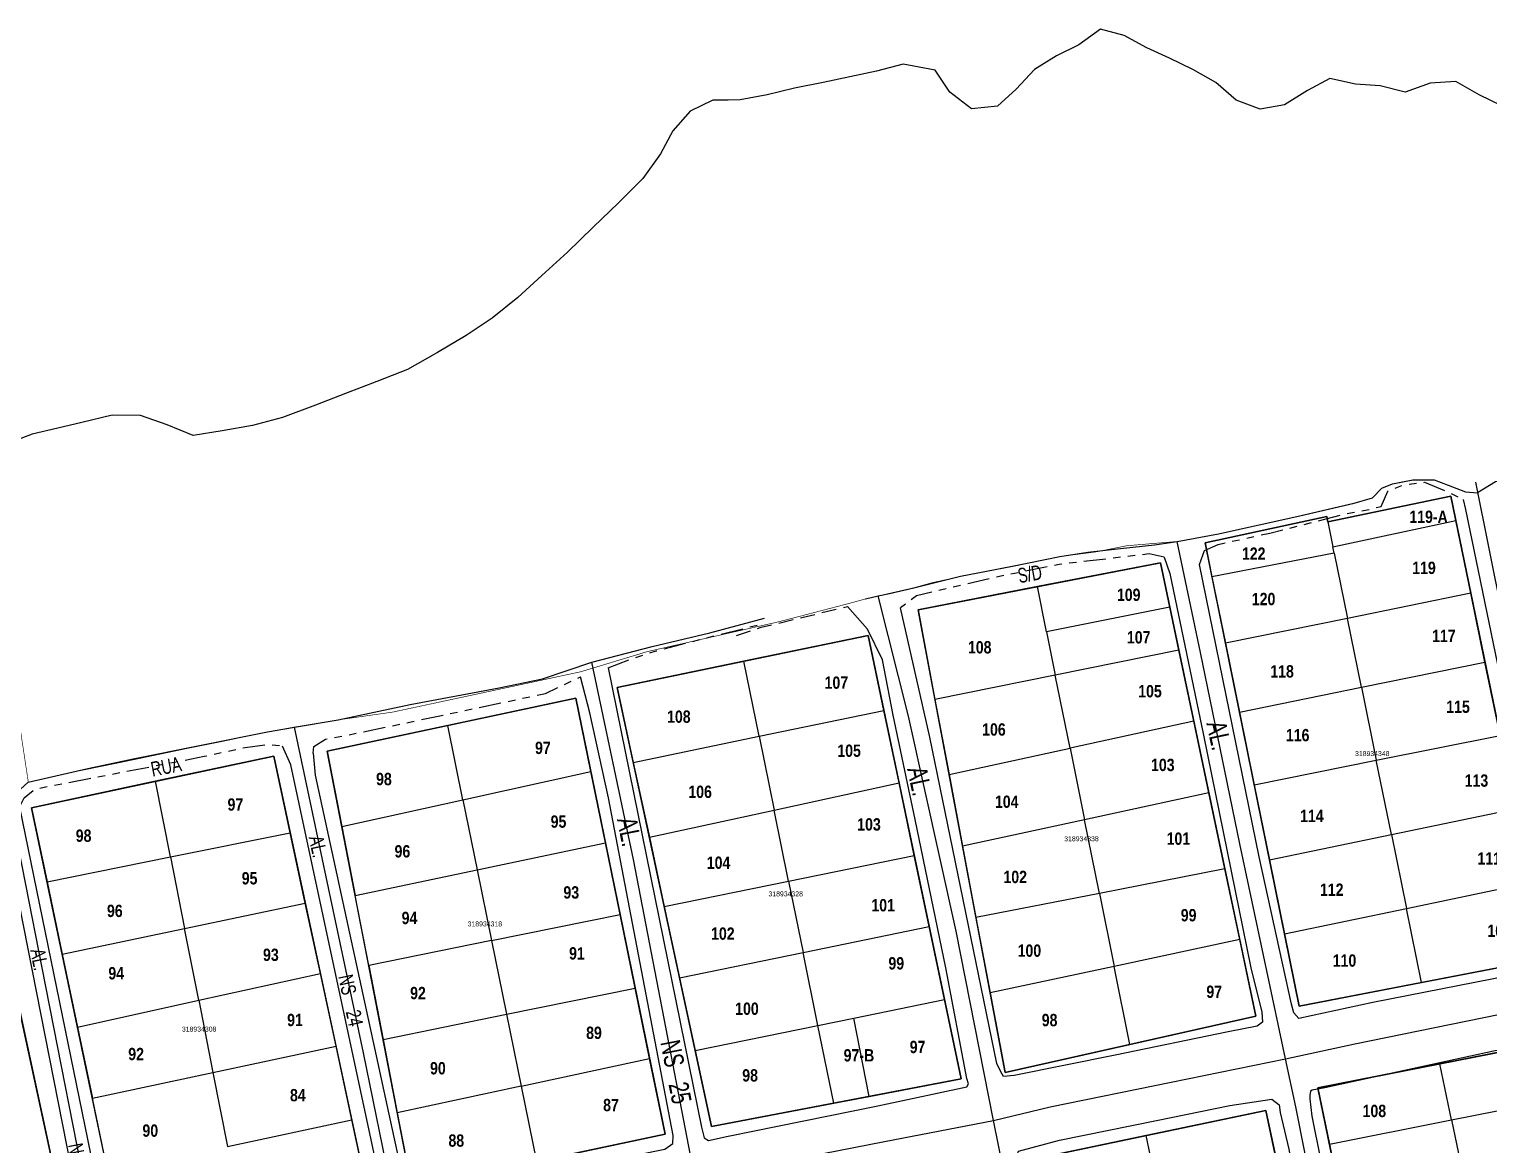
# Model space of a CAD drawing. Extents: x 205316 to 208372, y 4848714 to 4853250.
# Drawn here: x 207009.2 to 207305.5, y 4852967.4 to 4853193.9 of the extents above; entities that cross this region are included whole.
import ezdxf
from ezdxf.enums import TextEntityAlignment as Align

# ---------------------------------------------------------------- set-up
doc = ezdxf.new("R2010")
doc.units = 0
doc.header["$LTSCALE"] = 1.5
doc.header["$MEASUREMENT"] = 0
doc.linetypes.add('TRACO_15', pattern=[3, 2, -1])
doc.linetypes.add('TRACO_25', pattern=[8, 3, -1, 1, -1, 1, -1])
for name, color, linetype in [('CD-MALHA-LOTES', 40, 'CONTINUOUS'), ('CD_TXT_QUADRA', 7, 'CONTINUOUS'), ('HD-CURSO-PERENE', 170, 'CONTINUOUS'), ('LM-LIM-SETOR-FISCAL', 7, 'CONTINUOUS'), ('RU-QUADRAS', 6, 'CONTINUOUS'), ('SV-CAMINHO-TRILHA', 20, 'CONTINUOUS'), ('SV-EIXO-RUA-N-PAV', 6, 'CONTINUOUS'), ('SV-EIXO-RUA-PAV', 20, 'CONTINUOUS'), ('SV-RUA-NAO-PAV-S-GUIA-C-GUIA', 7, 'CONTINUOUS'), ('SV-RUA-PAVIM-S-GUIA-C-GUIA', 7, 'CONTINUOUS'), ('SV-TXT-RUA-N-PAV-S-GUIA-C-GUIA', 7, 'CONTINUOUS'), ('SV-TXT-RUA-PAV-S-GUIA-C-GUIA', 7, 'CONTINUOUS'), ('Th_NmrPort', 7, 'CONTINUOUS')]:
    doc.layers.add(name, color=color, linetype=linetype)
doc.styles.add('ARIAL', font='arial.ttf')
doc.styles.add('ROMANS', font='arial.ttf', dxfattribs={"height": 0.2})
doc.styles.get("Standard").update_dxf_attribs({"font": 'swisscbo.ttf'})
doc.linetypes.add('Limite', pattern='A,20,-3,[130,ltypeshp.shx,S=6.35,R=0,X=0,Y=0],-3,20', length=46)

msp = doc.modelspace()

# ---------------------------------------------------------------- linework, layer by layer
at = {"layer": 'CD-MALHA-LOTES', "linetype": 'Continuous'}
for p, q in [((207272.79, 4853093.86), (207273.83, 4853088.79)), ((207273.83, 4853088.79), (207298.78, 4853094.11)), ((207301.81, 4853079.37), (207298.78, 4853094.11)), ((207274.09, 4853087.51), (207249.29, 4853082.7)), ((207213.86, 4853080.7), (207189.65, 4853076.01)), ((207249.29, 4853082.7), (207252.03, 4853069.22)), ((207301.81, 4853079.37), (207276.78, 4853074.27)), ((207304.69, 4853065.4), (207301.81, 4853079.37)), ((207189.65, 4853076.01), (207193.07, 4853057.78)), ((207240.74, 4853076.51), (207215.71, 4853071.51)), ((207242.56, 4853067.83), (207240.74, 4853076.51)), ((207276.78, 4853074.27), (207252.03, 4853069.22)), ((207279.62, 4853060.29), (207276.78, 4853074.27)), ((207215.71, 4853071.51), (207217.48, 4853062.74)), ((207252.03, 4853069.22), (207254.86, 4853055.25)), ((207242.56, 4853067.83), (207217.48, 4853062.74)), ((207245.6, 4853053.37), (207242.56, 4853067.83)), ((207154.26, 4853065.55), (207128.57, 4853060.23)), ((207157.36, 4853050.33), (207154.26, 4853065.55)), ((207217.48, 4853062.74), (207193.07, 4853057.78)), ((207220.48, 4853047.9), (207217.48, 4853062.74)), ((207279.62, 4853060.29), (207304.69, 4853065.4)), ((207307.76, 4853050.51), (207304.69, 4853065.4)), ((207128.57, 4853060.23), (207131.84, 4853045.03)), ((207254.86, 4853055.25), (207279.62, 4853060.29)), ((207279.62, 4853060.29), (207282.64, 4853045.47)), ((207193.07, 4853057.78), (207195.93, 4853042.56)), ((207157.36, 4853050.33), (207182.7, 4853055.58)), ((207185.77, 4853040.89), (207182.7, 4853055.58)), ((207254.86, 4853055.25), (207257.86, 4853040.49)), ((207094.19, 4853052.51), (207069.73, 4853047.31)), ((207097.26, 4853037.46), (207094.19, 4853052.51)), ((207245.6, 4853053.37), (207220.48, 4853047.9)), ((207248.66, 4853038.83), (207245.6, 4853053.37)), ((207131.84, 4853045.03), (207157.36, 4853050.33)), ((207157.36, 4853050.33), (207160.41, 4853035.36)), ((207195.93, 4853042.56), (207220.48, 4853047.9)), ((207220.48, 4853047.9), (207223.41, 4853033.36)), ((207282.64, 4853045.47), (207307.76, 4853050.51)), ((207069.73, 4853047.31), (207072.68, 4853032.04)), ((207131.84, 4853045.03), (207135.1, 4853029.83)), ((207257.86, 4853040.49), (207282.64, 4853045.47)), ((207285.71, 4853030.39), (207282.64, 4853045.47)), ((207097.26, 4853037.46), (207123.23, 4853043.18)), ((207126.19, 4853028.73), (207123.23, 4853043.18)), ((207195.93, 4853042.56), (207198.66, 4853028)), ((207034.89, 4853041.19), (207009.72, 4853035.8)), ((207037.91, 4853025.84), (207034.89, 4853041.19)), ((207160.41, 4853035.36), (207185.77, 4853040.89)), ((207188.86, 4853026.11), (207185.77, 4853040.89)), ((207257.86, 4853040.49), (207260.95, 4853025.25)), ((207072.68, 4853032.04), (207097.26, 4853037.46)), ((207097.26, 4853037.46), (207100.15, 4853023.24)), ((207248.66, 4853038.83), (207223.41, 4853033.36)), ((207251.89, 4853023.42), (207248.66, 4853038.83)), ((207009.72, 4853035.8), (207012.86, 4853020.8)), ((207135.1, 4853029.83), (207160.41, 4853035.36)), ((207163.35, 4853020.91), (207160.41, 4853035.36)), ((207223.41, 4853033.36), (207198.66, 4853028)), ((207226.43, 4853018.44), (207223.41, 4853033.36)), ((207285.71, 4853030.39), (207310.83, 4853035.61)), ((207037.91, 4853025.84), (207062.2, 4853030.72)), ((207065.26, 4853016.47), (207062.2, 4853030.72)), ((207072.68, 4853032.04), (207075.39, 4853018.02)), ((207260.95, 4853025.25), (207285.71, 4853030.39)), ((207285.71, 4853030.39), (207288.76, 4853015.39)), ((207100.15, 4853023.24), (207126.19, 4853028.73)), ((207129.16, 4853014.18), (207126.19, 4853028.73)), ((207135.1, 4853029.83), (207138.12, 4853015.78)), ((207198.66, 4853028), (207201.38, 4853013.53)), ((207012.86, 4853020.8), (207037.91, 4853025.84)), ((207037.91, 4853025.84), (207040.77, 4853011.31)), ((207163.35, 4853020.91), (207188.86, 4853026.11)), ((207191.88, 4853011.72), (207188.86, 4853026.11)), ((207260.95, 4853025.25), (207263.99, 4853010.25)), ((207075.39, 4853018.02), (207100.15, 4853023.24)), ((207100.15, 4853023.24), (207103.08, 4853008.86)), ((207251.89, 4853023.42), (207226.43, 4853018.44)), ((207254.91, 4853009.06), (207251.89, 4853023.42)), ((207012.86, 4853020.8), (207015.94, 4853006.08)), ((207138.12, 4853015.78), (207163.35, 4853020.91)), ((207163.35, 4853020.91), (207166.29, 4853006.45)), ((207226.43, 4853018.44), (207201.38, 4853013.53)), ((207226.43, 4853018.44), (207229.42, 4853003.62)), ((207288.76, 4853015.39), (207313.92, 4853020.62)), ((207040.77, 4853011.31), (207065.26, 4853016.47)), ((207068.33, 4853002.19), (207065.26, 4853016.47)), ((207078.14, 4853003.78), (207075.39, 4853018.02)), ((207138.12, 4853015.78), (207141.23, 4853001.3)), ((207263.99, 4853010.25), (207288.76, 4853015.39)), ((207291.81, 4853000.36), (207288.76, 4853015.39)), ((207103.08, 4853008.86), (207129.16, 4853014.18)), ((207132.21, 4852999.23), (207129.16, 4853014.18)), ((207201.38, 4853013.53), (207204.25, 4852998.25)), ((207015.94, 4853006.08), (207040.77, 4853011.31)), ((207043.64, 4852996.73), (207040.77, 4853011.31)), ((207166.29, 4853006.45), (207191.88, 4853011.72)), ((207194.98, 4852996.88), (207191.88, 4853011.72)), ((207103.08, 4853008.86), (207078.14, 4853003.78)), ((207103.08, 4853008.86), (207106.12, 4852993.91)), ((207141.23, 4853001.3), (207166.29, 4853006.45)), ((207169.3, 4852991.65), (207166.29, 4853006.45)), ((207254.91, 4853009.06), (207229.42, 4853003.62)), ((207258.18, 4852993.51), (207254.91, 4853009.06)), ((207015.94, 4853006.08), (207019.03, 4852991.29)), ((207078.14, 4853003.78), (207081.04, 4852988.8)), ((207229.42, 4853003.62), (207204.25, 4852998.25)), ((207232.62, 4852987.76), (207229.42, 4853003.62)), ((207043.64, 4852996.73), (207068.33, 4853002.19)), ((207071.5, 4852987.41), (207068.33, 4853002.19)), ((207141.23, 4853001.3), (207144.4, 4852986.58)), ((207106.12, 4852993.91), (207132.21, 4852999.23)), ((207135.14, 4852984.9), (207132.21, 4852999.23)), ((207018.24, 4852943.86), (207007.24, 4852994.71)), ((207019.03, 4852991.29), (207043.64, 4852996.73)), ((207043.64, 4852996.73), (207046.52, 4852982.07)), ((207198.35, 4852980.78), (207194.98, 4852996.88)), ((207081.04, 4852988.8), (207106.12, 4852993.91)), ((207106.12, 4852993.91), (207109.1, 4852979.3)), ((207144.4, 4852986.58), (207169.3, 4852991.65)), ((207172.52, 4852975.85), (207169.3, 4852991.65)), ((207179.72, 4852977.22), (207176.58, 4852993.13)), ((207232.62, 4852987.76), (207258.18, 4852993.51)), ((207019.03, 4852991.29), (207022.05, 4852976.84)), ((207081.04, 4852988.8), (207083.92, 4852973.88)), ((207320.11, 4852988.67), (207295.52, 4852983.85)), ((207046.52, 4852982.07), (207071.5, 4852987.41)), ((207074.72, 4852972.45), (207071.5, 4852987.41)), ((207109.1, 4852979.3), (207135.14, 4852984.9)), ((207138.27, 4852969.57), (207135.14, 4852984.9)), ((207295.52, 4852983.85), (207270.78, 4852978.99)), ((207297.89, 4852972.47), (207295.52, 4852983.85)), ((207022.05, 4852976.84), (207046.52, 4852982.07)), ((207046.52, 4852982.07), (207049.48, 4852967.05)), ((207179.72, 4852977.22), (207198.35, 4852980.78)), ((207025.18, 4852961.86), (207022.05, 4852976.84)), ((207109.1, 4852979.3), (207083.92, 4852973.88)), ((207109.1, 4852979.3), (207112.21, 4852964.03)), ((207172.52, 4852975.85), (207179.72, 4852977.22)), ((207270.78, 4852978.99), (207273.13, 4852967.55)), ((207297.89, 4852972.47), (207322.44, 4852977.33)), ((207260.19, 4852974.37), (207235.96, 4852969.29)), ((207263.29, 4852959.9), (207260.19, 4852974.37)), ((207049.48, 4852967.05), (207074.72, 4852972.45)), ((207076.8, 4852962.75), (207074.72, 4852972.45)), ((207273.13, 4852967.55), (207297.89, 4852972.47)), ((207297.89, 4852972.47), (207300, 4852962.4)), ((207112.21, 4852964.03), (207138.27, 4852969.57)), ((207235.96, 4852969.29), (207210.83, 4852964.01)), ((207238.92, 4852954.97), (207235.96, 4852969.29)), ((207273.13, 4852967.55), (207275.18, 4852957.58))]:
    msp.add_line(p, q, dxfattribs=at)
at = {"layer": 'CD-MALHA-LOTES', "linetype": 'Continuous', "flags": 128}
for points in [[(207298.78, 4853094.11), (207297.76, 4853099.05), (207272.79, 4853093.86)], [(207272.79, 4853093.86), (207272.57, 4853094.96), (207247.89, 4853089.62), (207249.29, 4853082.7)], [(207274.09, 4853087.51), (207273.83, 4853088.79)], [(207274.09, 4853087.51), (207276.78, 4853074.27)], [(207240.74, 4853076.51), (207238.84, 4853085.54), (207213.86, 4853080.7)], [(207215.71, 4853071.51), (207213.86, 4853080.7)], [(207182.7, 4853055.58), (207179.52, 4853070.77), (207154.26, 4853065.55)], [(207123.23, 4853043.18), (207120.2, 4853058.04), (207094.19, 4853052.51)], [(207062.2, 4853030.72), (207058.85, 4853046.32), (207034.89, 4853041.19)], [(207291.81, 4853000.36), (207317.09, 4853005.23), (207313.92, 4853020.62)], [(207263.99, 4853010.25), (207266.97, 4852995.57), (207291.81, 4853000.36)], [(207204.25, 4852998.25), (207207.29, 4852982.07), (207232.62, 4852987.76)], [(207176.58, 4852993.13), (207194.98, 4852996.88)], [(207169.3, 4852991.65), (207176.58, 4852993.13)], [(207144.4, 4852986.58), (207147.72, 4852971.12), (207172.52, 4852975.85)], [(207083.92, 4852973.88), (207086.87, 4852958.64), (207112.21, 4852964.03)]]:
    msp.add_lwpolyline(points, dxfattribs=at)
at = {"layer": 'HD-CURSO-PERENE', "flags": 128}
msp.add_lwpolyline([(207308.15, 4853178.32), (207303.5, 4853180.52), (207298.8, 4853183.22), (207293.54, 4853182.93), (207288.49, 4853181.08), (207283.44, 4853182.33), (207278.44, 4853182.73), (207273.19, 4853183.83), (207268.69, 4853181.43), (207263.99, 4853178.53), (207259.04, 4853177.64), (207254.19, 4853179.44), (207250.04, 4853183.04), (207245.39, 4853185.7), (207240.64, 4853188), (207236.04, 4853190.1), (207231.49, 4853192.56), (207226.64, 4853193.86), (207222.29, 4853190.66), (207217.74, 4853188.46), (207213.24, 4853185.71), (207209.53, 4853181.71), (207205.73, 4853178.26), (207200.48, 4853177.71), (207196.08, 4853181.06), (207193.13, 4853185.52), (207186.58, 4853186.78), (207181.18, 4853185.37), (207175.77, 4853184.21), (207170.35, 4853183.07), (207164.52, 4853181.89), (207159.01, 4853180.55), (207153.51, 4853179.51), (207151.12, 4853179.48), (207148, 4853179.43), (207143.36, 4853177.23), (207139.89, 4853173.25), (207137.38, 4853168.58), (207133.75, 4853163.53), (207128.86, 4853158.63), (207123.72, 4853153.65), (207118.51, 4853148.61), (207113.27, 4853143.88), (207108.42, 4853139.4), (207103.19, 4853135.23), (207097.92, 4853131.71), (207092.08, 4853128.2), (207085.99, 4853124.8), (207079.79, 4853122.37), (207073.42, 4853119.89), (207067.3, 4853117.56), (207060.62, 4853115.07), (207054.53, 4853113.44), (207048.41, 4853112.36), (207042.48, 4853111.38), (207037.23, 4853113.52), (207031.8, 4853115.42), (207026.04, 4853115.49), (207019.93, 4853114.01), (207015.03, 4853112.86), (207009.85, 4853111.64), (207004.69, 4853109.67)], dxfattribs=at)
at = {"layer": 'LM-LIM-SETOR-FISCAL', "linetype": 'Limite', "ltscale": 0.1, "const_width": 0.13, "flags": 128}
msp.add_lwpolyline([(207021.68, 4851415.47), (207043.45, 4851405.34), (207056.69, 4851396.79), (207066.97, 4851389.51), (207076.85, 4851382.57), (207094.19, 4851367.16), (207111.92, 4851349.04), (207137.62, 4851319.1), (207143.1, 4851313.28), (207157.25, 4851297.67), (207179.66, 4851272.35), (207212.37, 4851234.89), (207238.06, 4851206.02), (207253.49, 4851187.92), (207273.43, 4851163.63), (207284.94, 4851148.07), (207293.96, 4851135.89), (207311.93, 4851112.49), (207337.06, 4851072.12), (207347.32, 4851056.34), (207360.35, 4851036.08), (207365.19, 4851028.69), (207385.18, 4850998.1), (207399.65, 4850974.87), (207412.28, 4850954.54), (207439.21, 4850911.8), (207446.99, 4850899.53), (207455.59, 4850885.98), (207473.05, 4850858.84), (207486.05, 4850838.58), (207490.56, 4850831.8), (207526.44, 4850773.29), (207555.31, 4850724.8), (207578.38, 4850685.38), (207592.12, 4850660.09), (207604.67, 4850635.92), (207614.1, 4850617.58), (207622.25, 4850602.5), (207642.83, 4850564.46), (207666.03, 4850518.62), (207673.67, 4850503.6), (207676.98, 4850495.57), (207692.21, 4850467.22), (207727.63, 4850397.08), (207738.85, 4850376.31), (207759.68, 4850337.26), (207765.54, 4850326.04), (207775.63, 4850306.02), (207786.18, 4850286.35), (207792.55, 4850273.61), (207797.89, 4850263.92), (207815.04, 4850231.27), (207833.05, 4850197.75), (207837.49, 4850189.49), (207843.1, 4850178.25), (207852.67, 4850160.66), (207865.65, 4850136.92), (207895.56, 4850081.74), (207913.06, 4850049.55), (207920.81, 4850036.7), (207924.96, 4850029.49), (207928.67, 4850023.04), (207944.68, 4849997.28), (207949.38, 4849989.27), (207955.86, 4849978.89), (207989.63, 4849922.09), (208021.59, 4849858.31), (208039.3, 4849825.19), (208050.27, 4849806.04), (208063.43, 4849780.62), (208069.87, 4849768.66), (208079.08, 4849754.42), (208084.65, 4849743.63), (208092.91, 4849727.46), (208100.67, 4849714.29), (208107.46, 4849701.58), (208114.74, 4849688.43), (208114.78, 4849688.35), (208114.86, 4849688.17), (208150.73, 4849616.06), (208187.92, 4849541.22), (208249.9, 4849424.19), (208300.63, 4849327.9), (208301.3, 4849326.63), (208330.19, 4849271.2), (208367.01, 4849211.9), (208349.86, 4849193.3), (208335.74, 4849174.95), (208327.89, 4849167.36), (208314.36, 4849149.75), (208299.16, 4849131.8), (208291.24, 4849122.44), (208282.06, 4849112.13), (208264.95, 4849090.56), (208250.83, 4849074.09), (208221.58, 4849039.46), (208207.85, 4849021.47), (208194.01, 4849003.09), (208183.89, 4848990.29), (208163.14, 4848966.59), (208139.11, 4848938.69), (208114.75, 4848908.34), (208092.97, 4848883.15), (208089.08, 4848877.86), (208082.48, 4848868.63), (208062.6, 4848842.56), (208055.4, 4848834.16), (208029.39, 4848802.29), (208002.88, 4848772.47), (207987.06, 4848754.07), (207971.45, 4848736.35), (207951.29, 4848714.3), (207938.98, 4848722.35), (207935.19, 4848724.84), (207927.76, 4848740.69), (207925.43, 4848746.58), (207910.93, 4848782.03), (207901.5, 4848803.37), (207897.96, 4848811.56), (207889.76, 4848830.42), (207882.92, 4848845.94), (207879.69, 4848853.91), (207871.77, 4848863.82), (207869.94, 4848867.11), (207866.81, 4848872.74), (207858.75, 4848886.94), (207856.41, 4848891.07), (207842.53, 4848910.15), (207825.03, 4848930.31), (207802.2, 4848960.18), (207795.96, 4848968.62), (207792.78, 4848975.77), (207791.99, 4848977.54), (207775.14, 4849006.28), (207757.22, 4849040.43), (207747.93, 4849059.71), (207739.33, 4849078.11), (207736.66, 4849084.67), (207725.65, 4849112.01), (207712.86, 4849133.84), (207705.61, 4849141.39), (207693.22, 4849158.83), (207658.02, 4849201.49), (207643.22, 4849219.05), (207628.15, 4849239.89), (207583.74, 4849297.42), (207577.23, 4849307.07), (207560.95, 4849335.89), (207540.69, 4849361.49), (207529.48, 4849377.88), (207524.83, 4849382.69), (207520.93, 4849386.71), (207512.94, 4849401.39), (207489.49, 4849426.56), (207461.51, 4849464.09), (207445.75, 4849483.09), (207417.58, 4849518.68), (207409.91, 4849527.9), (207402.02, 4849538.56), (207394.56, 4849549.23), (207375.36, 4849576.96), (207365.17, 4849591.27), (207339.6, 4849627.48), (207325.58, 4849647.34), (207307.69, 4849672.68), (207298.76, 4849680.12), (207277.63, 4849691.43), (207257.69, 4849697.98), (207238.05, 4849700.95), (207217.82, 4849703), (207206.03, 4849702.71), (207187.69, 4849706.67), (207136.42, 4849713.49), (207093.76, 4849719.89), (207070.29, 4849722.03), (207038.29, 4849725.23), (206981.38, 4849733.58), (206955.52, 4849737.17), (206761.86, 4849758.64), (206867.89, 4849970.66), (206819.81, 4849985.62), (206492.19, 4850011.1), (206474.48, 4850006.62), (206422.43, 4850015.06), (206416.16, 4850016.08), (206438.69, 4850087.64), (206465.45, 4850155.1), (206402.35, 4850183.32), (206381.84, 4850187.26), (206296.36, 4850246.47), (206256.21, 4850261.19), (205958.1, 4850305), (205458.47, 4851060.64), (205381.54, 4850978.24), (205358.28, 4850945.44), (205339.74, 4850916.46), (205327.72, 4850908.15), (205431.06, 4851590.05), (205574.72, 4852567.53), (205641.8, 4853028.16), (205641.8, 4853028.16), (205641.8, 4853028.16), (205641.8, 4853028.16), (205641.93, 4853028.94), (205641.93, 4853028.94), (205648.48, 4853073.83), (205694.02, 4853072.84), (205697.96, 4853072.98), (205708.12, 4853073.2), (205760.46, 4853075.4), (205791.35, 4853076.88), (205796.33, 4853076.78), (205864.61, 4853080.53), (205875.14, 4853081.42), (205954.27, 4853084.91), (205973.22, 4853086.23), (205987.11, 4853086.63), (206047.56, 4853092.24), (206088.22, 4853093.5), (206097.24, 4853093.29), (206115.25, 4853096.39), (206174.74, 4853099.25), (206241.73, 4853106.06), (206249.32, 4853067.81), (206250.76, 4853068.13), (206281.43, 4853073.09), (206306.59, 4853077.18), (206378.69, 4853082.54), (206403.59, 4853083.9), (206436.89, 4853085.62), (206526.63, 4853090.28), (206527.07, 4853088.1), (206560.2, 4853092.06), (206614.27, 4853094.76), (206665.78, 4853098.35), (206668.43, 4853097.71), (206672.42, 4853095.9), (206676.44, 4853090.31), (206713.2, 4853068.45), (206726.11, 4853063.48), (206768.83, 4853039.64), (206779.35, 4853035.22), (206783.97, 4853039.27), (206803.01, 4853045.24), (206811.52, 4853047.66), (206822.53, 4853050.63), (206828.46, 4853052.32), (206840.17, 4853055.43), (206847.8, 4853057.54), (206858.24, 4853060.22), (206872.64, 4853064.04), (206880.4, 4853065.73), (206891.38, 4853067.85), (206902.95, 4853070.8), (206915.12, 4853068.72), (206920.58, 4853068.19), (206924.61, 4853067.87), (206929.01, 4853068.36), (206932.61, 4853069.6), (206936.66, 4853071.45), (206943.28, 4853074.5), (206950.01, 4853078.17), (206955.6, 4853082.5), (206958.92, 4853089.46), (206962.59, 4853093.58), (206967.6, 4853097.61), (206977.81, 4853100.47), (206987.39, 4853105.57), (206993.74, 4853107.81), (206995.98, 4853101.99), (206998.25, 4853095.75), (207000.15, 4853089.03), (207001.71, 4853082.51), (207003.06, 4853076.97), (207004.98, 4853065.92), (207006.42, 4853057.28), (207007.25, 4853052.87), (207009.04, 4853041.02), (207018.95, 4853043.22), (207028.02, 4853045.07), (207041.5, 4853047.9), (207048.59, 4853049.32), (207057.57, 4853051.22), (207063.04, 4853052.2), (207071.92, 4853053.66), (207083.02, 4853055.24), (207109.77, 4853060.98), (207121.18, 4853063.43), (207134.62, 4853067.5), (207161.51, 4853073.61), (207175.42, 4853077.24), (207178.97, 4853078.21), (207181.54, 4853078.81), (207183.81, 4853079.34), (207188.75, 4853080.47), (207192.55, 4853081.52), (207201.06, 4853083.36), (207208.78, 4853084.88), (207218.42, 4853086.81), (207225.74, 4853087.76), (207232.02, 4853089.01), (207242.24, 4853089.87), (207250.59, 4853091.4), (207267.11, 4853095.09), (207278.14, 4853097.67), (207281.89, 4853098.7), (207283.75, 4853100.66), (207285.91, 4853101.58), (207290.13, 4853102.41), (207294.36, 4853102.41), (207297.24, 4853101.27), (207300.74, 4853099.94), (207303.18, 4853099.75), (207306.84, 4853102), (207313.42, 4853103), (207317.92, 4853104.36), (207319.42, 4853105.86), (207320.7, 4853109.57), (207328.77, 4853111.37), (207333.42, 4853111.36), (207344.5, 4853111.15), (207357.97, 4853112.75), (207369.1, 4853115.23), (207376.56, 4853116.38), (207381.3, 4853117.24), (207387.47, 4853118.39), (207392.49, 4853119.11), (207396.77, 4853120.95), (207415.73, 4853122.98), (207426.82, 4853124.81), (207434.67, 4853127.72), (207433.38, 4853135.75), (207483.24, 4853145.3), (207485.09, 4853140.95), (207489.44, 4853138.19), (207496.16, 4853134.1), (207501.03, 4853132.12), (207509.86, 4853132.26), (207517.37, 4853134.63), (207526.34, 4853135.42), (207534.9, 4853135.16), (207540.31, 4853134.1), (207549.66, 4853131.07), (207559.41, 4853125.53), (207563.63, 4853123.29), (207567.98, 4853122.5), (207579.64, 4853122.9), (207589.26, 4853124.48), (207599.15, 4853123.03), (207607.72, 4853121.45), (207616.55, 4853118.55), (207625.51, 4853116.05), (207633.48, 4853114.13), (207638.75, 4853112.42), (207645.47, 4853108.07), (207650.35, 4853101.35), (207651.8, 4853094.76), (207653.12, 4853086.99), (207656.54, 4853081.71), (207660.23, 4853076.31), (207663.92, 4853071.17), (207668.54, 4853066.43), (207679.08, 4853063.26), (207691.07, 4853063.26), (207695.82, 4853066.3), (207699.7, 4853071.57), (207703.66, 4853075.26), (207708.27, 4853076.71), (207713.41, 4853075.39), (207716.7, 4853070.78), (207718.02, 4853064.06), (207718.15, 4853057.73), (207718.29, 4853046.46), (207719.34, 4853036.97), (207724.88, 4853033.81), (207736.87, 4853033.41), (207747.15, 4853035.92), (207754.13, 4853041.45), (207762.04, 4853043.3), (207773.44, 4853045.67), (207778.71, 4853047.25), (207782.8, 4853050.28), (207788.33, 4853057.66), (207790.84, 4853064.52), (207790.97, 4853071.24), (207790.57, 4853079.61), (207788.2, 4853087.12), (207786.62, 4853093.31), (207787.01, 4853100.03), (207790.7, 4853104.38), (207799.14, 4853104.38), (207805.07, 4853103.59), (207811.26, 4853102.27), (207817.85, 4853098.72), (207820.49, 4853094.5), (207822.46, 4853090.02), (207826.81, 4853088.04), (207832.35, 4853091.47), (207843.48, 4853094.63), (207849.81, 4853098.58), (207854.29, 4853104.12), (207855.74, 4853109.65), (207857.06, 4853117.3), (207866.22, 4853130.48), (207885.99, 4853134.43), (207901.27, 4853129.42), (207912.87, 4853122.04), (207925.79, 4853113.08), (207936.07, 4853099.64), (207945.82, 4853090.68), (207956.1, 4853085.93), (207977.18, 4853074.27), (207954.95, 4853033.22), (207930.02, 4853010.37), (207899.9, 4852995.83), (207867.7, 4852983.36), (207865.96, 4852982.16), (207835.44, 4852961.18), (207834.46, 4852960.51), (207832.32, 4852957.94), (207814.69, 4852936.79), (207813.69, 4852935.58), (207810.57, 4852900.27), (207812.65, 4852867.03), (207826.15, 4852834.83), (207834.46, 4852804.71), (207830.31, 4852764.2), (207817.84, 4852715.38), (207811.61, 4852680.07), (207809.54, 4852652.02), (207803.3, 4852629.17), (207788.76, 4852604.24), (207780.78, 4852586.78), (207772.76, 4852568.75), (207772.2, 4852567.48), (207764.15, 4852556.53), (207749.3, 4852542.98), (207732.53, 4852532.01), (207710.59, 4852535.24), (207705.42, 4852552.01), (207700.26, 4852561.69), (207695.76, 4852567.49), (207695.75, 4852567.5), (207689.62, 4852575.24), (207683.06, 4852582.65), (207683.06, 4852582.65), (207672.47, 4852586.67), (207659.13, 4852588.58), (207647.7, 4852584.77), (207640.93, 4852577.57), (207638.17, 4852572.06), (207638.27, 4852567.49), (207637.67, 4852558.64), (207637.07, 4852542.73), (207634.67, 4852530.43), (207628.97, 4852515.12), (207624.39, 4852504.94), (207612.77, 4852495.02), (207607.63, 4852490.76), (207594.46, 4852487.52), (207582.46, 4852480.31), (207573.75, 4852470.41), (207556.35, 4852462.61), (207538.64, 4852451.65), (207527.54, 4852441.75), (207513.13, 4852427.65), (207506.23, 4852418.64), (207498.13, 4852406.34), (207484.92, 4852390.73), (207472.02, 4852375.73), (207463.62, 4852361.33), (207453.41, 4852338.97), (207447.11, 4852320.36), (207443.73, 4852311.52), (207439.87, 4852301.85), (207432.11, 4852284.05), (207428.21, 4852272.65), (207424.61, 4852254.04), (207426.11, 4852243.54), (207437.81, 4852238.74), (207456.12, 4852240.84), (207468.42, 4852248.04), (207479.82, 4852254.34), (207496.63, 4852257.64), (207513.13, 4852257.64), (207531.14, 4852253.74), (207542.84, 4852248.64), (207555.75, 4852239.64), (207568.05, 4852228.08), (207578.55, 4852216.68), (207583.06, 4852196.87), (207587.56, 4852180.97), (207594.76, 4852163.26), (207599.86, 4852156.66), (207608.86, 4852146.16), (207613.37, 4852132.65), (207613.67, 4852120.5), (207611.87, 4852109.1), (207603.46, 4852100.09), (207594.46, 4852094.39), (207573.45, 4852089.89), (207559.95, 4852088.09), (207541.49, 4852086.29), (207526.79, 4852086.29), (207515.08, 4852082.69), (207510.28, 4852073.98), (207506.08, 4852060.48), (207508.18, 4852045.47), (207515.98, 4852036.77), (207527.69, 4852028.52), (207539.39, 4852021.32), (207542.09, 4852011.11), (207540.59, 4851999.41), (207531.89, 4851990.11), (207521.99, 4851983.81), (207509.68, 4851972.4), (207503.68, 4851965.2), (207498.88, 4851952.3), (207498.58, 4851939.69), (207495.88, 4851930.99), (207496.78, 4851918.08), (207492.28, 4851906.08), (207486.28, 4851896.48), (207480.57, 4851883.57), (207473.37, 4851877.87), (207465.27, 4851871.12), (207457.47, 4851862.72), (207450.26, 4851854.61), (207438.86, 4851850.11), (207428.96, 4851845.31), (207420.85, 4851839.31), (207413.65, 4851830.31), (207413.63, 4851830.07), (207412.45, 4851817.85), (207413.95, 4851801.35), (207419.65, 4851789.04), (207426.26, 4851775.24), (207422.65, 4851767.44), (207411.55, 4851754.83), (207403.15, 4851747.33), (207396.19, 4851742.31), (207381.03, 4851730), (207376.14, 4851725.42), (207366.84, 4851714.32), (207362.02, 4851705.07), (207359.33, 4851699.09), (207356.13, 4851693.8), (207352.17, 4851688.61), (207347.73, 4851683.39), (207343.58, 4851677.86), (207336.98, 4851674.11), (207333.08, 4851671.11), (207328.23, 4851667.5), (207323.73, 4851664.99), (207319.14, 4851662.03), (207312.52, 4851659.25), (207306.97, 4851656.48), (207300.67, 4851653.78), (207295.56, 4851650.02), (207291.96, 4851646.42), (207290.01, 4851641.92), (207289.56, 4851637.12), (207290.76, 4851632.17), (207293.46, 4851628.87), (207299.47, 4851624.97), (207306.09, 4851621.35), (207313.87, 4851617.16), (207321.37, 4851614.76), (207329.33, 4851612.06), (207335.36, 4851607.57), (207336.98, 4851602.16), (207333.68, 4851595.41), (207329.48, 4851592.11), (207324.52, 4851589.4), (207317.62, 4851586.85), (207309.18, 4851586.85), (207303.22, 4851588.26), (207297.78, 4851590.49), (207292.26, 4851592.53), (207286.46, 4851592.82), (207280.33, 4851592.56), (207274.18, 4851591.51), (207267.88, 4851591.06), (207260.83, 4851591.81), (207252.43, 4851591.51), (207245.52, 4851589.1), (207238.32, 4851588.5), (207231.28, 4851590.25), (207225.49, 4851591.54), (207220.84, 4851594.21), (207214.84, 4851596.46), (207208.99, 4851598.86), (207202.68, 4851602.31), (207198.33, 4851607.41), (207196.08, 4851613.26), (207198.08, 4851619.64), (207198.84, 4851625.01), (207198.84, 4851632.65), (207197.89, 4851638.82), (207198.7, 4851645.68), (207198.78, 4851649.95), (207197.73, 4851654), (207194.58, 4851656.55), (207190.23, 4851659.55), (207184.83, 4851662.1), (207181.63, 4851663.31), (207174.11, 4851668.15), (207168.43, 4851673.64), (207164.08, 4851677.33), (207161.47, 4851680.45), (207157.3, 4851683.54), (207152.25, 4851686.95), (207146.35, 4851688.77), (207140.51, 4851688.58), (207134.97, 4851685.14), (207130.33, 4851679.65), (207126.96, 4851675.84), (207122.34, 4851670.05), (207117.61, 4851664.31), (207112.85, 4851658.87), (207107.77, 4851653.68), (207101.91, 4851649.31), (207095.27, 4851647.78), (207088.5, 4851647.45), (207081.72, 4851647.45), (207074.62, 4851649.4), (207067.65, 4851651.44), (207061.25, 4851655.1), (207056.98, 4851658.28), (207053.3, 4851661.92), (207049.7, 4851665.87), (207044.67, 4851671.39), (207039.69, 4851676.45), (207036.11, 4851680.27), (207032.79, 4851684.24), (207028.55, 4851687.81), (207024.32, 4851691.18), (207019.77, 4851694.1), (207012.9, 4851697.22), (207008.05, 4851698.69), (207000.99, 4851699.1), (206993.6, 4851698.93), (206988.48, 4851698.67), (206981.18, 4851698.52), (206974.54, 4851698.49), (206966.41, 4851698.35), (206959.69, 4851698.1), (206955.49, 4851697.65), (206947.66, 4851695.98), (206930.32, 4851683.64), (206919.41, 4851681.51), (206903.19, 4851685.91), (206893.11, 4851679.35), (206876.22, 4851668.3), (206863.82, 4851665.31), (206838.51, 4851664.51), (206824.05, 4851654.84), (206820.4, 4851636.59), (206823.02, 4851619.71), (206815.39, 4851610.49), (206817.94, 4851603.02), (206817.78, 4851599.21), (206807.28, 4851595.87), (206796.63, 4851589.51), (206795.68, 4851578.85), (206772.39, 4851570.51), (206768.73, 4851564.63), (206773.34, 4851553.02), (206770.76, 4851539.3), (206766.66, 4851530.24), (206761.26, 4851528.3), (206750.13, 4851531.48), (206745.04, 4851524.16), (206737.89, 4851517.17), (206716.26, 4851478.85), (206708.79, 4851449.04), (206704.02, 4851446.18), (206695.42, 4851438.21), (206691.63, 4851417.91), (206687.99, 4851407.24), (206805.75, 4851415.72), (206852.6, 4851421.92), (206888.07, 4851426.1), (206908.54, 4851427.32), (206955.56, 4851430.12), (206957.65, 4851429.92), (206967.38, 4851429.2), (206973.82, 4851428.49), (206980.7, 4851427.63), (206982.84, 4851427.2), (206991.18, 4851425.4), (207010.88, 4851419.91)], close=True, dxfattribs=at)
at = {"layer": 'RU-QUADRAS', "linetype": 'Continuous'}
for points in [[(207247.89, 4853089.62), (207272.57, 4853094.96), (207272.79, 4853093.86), (207297.76, 4853099.05), (207317.09, 4853005.23), (207266.97, 4852995.57)], [(207189.65, 4853076.01), (207238.84, 4853085.54), (207258.18, 4852993.51), (207207.29, 4852982.07)], [(207128.57, 4853060.23), (207179.52, 4853070.77), (207198.35, 4852980.78), (207147.72, 4852971.12)], [(207069.73, 4853047.31), (207120.2, 4853058.04), (207138.27, 4852969.57), (207086.87, 4852958.64)], [(207009.72, 4853035.8), (207058.85, 4853046.32), (207078.18, 4852956.32), (207028.57, 4852945.65)], [(207270.78, 4852978.99), (207320.11, 4852988.67), (207358.52, 4852801.47), (207309.34, 4852791.17)], [(207210.83, 4852964.01), (207260.19, 4852974.37), (207297.76, 4852799), (207247.59, 4852787.79)]]:
    msp.add_lwpolyline(points, close=True, dxfattribs=at)
msp.add_lwpolyline([(206816.77, 4852948.15), (206812.8, 4852968.45), (206810.62, 4852968), (206806.53, 4852989.32), (206866.9, 4853006.06), (206868.82, 4852996.4), (206877.69, 4852998.22), (206875.7, 4853007.65), (206886.27, 4853009.97), (206886.83, 4853007.32), (206902.21, 4853010.69), (206902.73, 4853008.23), (206910.25, 4853009.88), (206911.32, 4853005.14), (206919.46, 4853006.81), (206919.87, 4853004.92), (206940.19, 4853008.21), (206950.43, 4853008.33), (206975.8, 4853012.94), (207002.43, 4853016.97), (207018.24, 4852943.86)], dxfattribs=at)
at = {"layer": 'SV-CAMINHO-TRILHA', "linetype": 'TRACO_15', "flags": 128}
msp.add_lwpolyline([(207152.75, 4853070.77), (207157.79, 4853072.48), (207166.05, 4853074.42), (207175.32, 4853076.7)], dxfattribs=at)
at = {"layer": 'SV-EIXO-RUA-N-PAV'}
for p, q in [((207283.75, 4853100.66), (207285.91, 4853101.58)), ((207285.91, 4853101.58), (207290.13, 4853102.41)), ((207290.13, 4853102.41), (207294.36, 4853102.41)), ((207294.36, 4853102.41), (207297.24, 4853101.27)), ((207297.24, 4853101.27), (207300.74, 4853099.94)), ((207278.14, 4853097.67), (207281.89, 4853098.7)), ((207281.89, 4853098.7), (207283.75, 4853100.66)), ((207300.74, 4853099.94), (207303.18, 4853099.75)), ((207267.11, 4853095.09), (207278.14, 4853097.67)), ((207250.59, 4853091.4), (207267.11, 4853095.09)), ((207237.63, 4853089.22), (207242.24, 4853089.87)), ((207242.24, 4853089.87), (207250.59, 4853091.4)), ((207208.78, 4853084.88), (207218.42, 4853086.81)), ((207218.42, 4853086.81), (207224.06, 4853087.7)), ((207224.06, 4853087.7), (207230.75, 4853088.42)), ((207230.75, 4853088.42), (207237.63, 4853089.22)), ((207198.23, 4853082.8), (207208.78, 4853084.88)), ((207188.75, 4853080.47), (207198.23, 4853082.8)), ((207178.97, 4853078.21), (207181.54, 4853078.81)), ((207181.54, 4853078.81), (207183.81, 4853079.34)), ((207183.81, 4853079.34), (207188.75, 4853080.47))]:
    msp.add_line(p, q, dxfattribs=at)
at = {"layer": 'SV-EIXO-RUA-N-PAV', "flags": 128}
for points in [[(207344.5, 4853111.15), (207336.41, 4853110.64), (207333.42, 4853111.36), (207324.85, 4853111.07), (207320.7, 4853109.57), (207319.42, 4853105.86), (207317.92, 4853104.36), (207313.42, 4853103), (207306.84, 4853102), (207303.18, 4853099.75)], [(207005.76, 4853038.06), (207009.04, 4853041.02), (207021.15, 4853043.77), (207030.34, 4853045.74), (207057.57, 4853051.22), (207063.04, 4853052.2), (207071.92, 4853053.66), (207086.56, 4853056.79), (207104.6, 4853060.19), (207113.39, 4853062.02), (207123.45, 4853065.36), (207135.66, 4853068.57), (207147.39, 4853071.34), (207158.46, 4853074.29)], [(207287.83, 4852567.5), (207278.95, 4852611.97), (207266.79, 4852669.42), (207256.95, 4852716.92), (207252.55, 4852741.51), (207248.41, 4852757.68), (207244.01, 4852777.35), (207242.46, 4852786.93), (207236.51, 4852817.47), (207227.45, 4852864.19), (207222.27, 4852886.96), (207213.21, 4852933.16), (207208.04, 4852956.97), (207204.93, 4852972.37)]]:
    msp.add_lwpolyline(points, dxfattribs=at)
at = {"layer": 'SV-EIXO-RUA-PAV', "flags": 128}
for points in [[(207302.75, 4853101.89), (207310.9, 4853061.55), (207319.74, 4853018.65), (207322.91, 4853003.38), (207324.26, 4852996.65), (207326.5, 4852984.65), (207336.53, 4852934.27), (207341.45, 4852910.74), (207348.53, 4852876.37), (207356.98, 4852836.24), (207363.23, 4852805.75)], [(207302.45, 4852794.07), (207297.07, 4852823.09), (207284.8, 4852882.77), (207278.98, 4852912.81), (207271.91, 4852946.81), (207266.3, 4852975.08), (207264.21, 4852984.86), (207262.27, 4852994.12), (207254.93, 4853028.52), (207246.98, 4853067.36), (207242.24, 4853089.87)], [(207204.93, 4852972.37), (207197.38, 4853010.74), (207187.68, 4853054.4), (207181.54, 4853078.81)], [(207144.41, 4852960.33), (207142.41, 4852970.6), (207131.9, 4853025.29), (207123.45, 4853065.36)], [(207084.9, 4852947.63), (207077.07, 4852986.09), (207069.53, 4853021.79), (207063.04, 4853052.2)], [(207025.48, 4852935.51), (207022.1, 4852951.33), (207011.86, 4853003.33), (207008.57, 4853020.25), (207005.54, 4853035.43), (207005.76, 4853038.06)], [(206955.6, 4852922.41), (206965.73, 4852923.96), (207025.48, 4852935.51), (207040.89, 4852938.7), (207077.37, 4852946.12), (207084.9, 4852947.63), (207109.11, 4852952.63), (207144.41, 4852960.33), (207154.81, 4852962.59), (207182.81, 4852968.08), (207204.93, 4852972.37), (207216.46, 4852975.1), (207241, 4852980.1), (207264.21, 4852984.86), (207278.3, 4852987.88), (207307.47, 4852993.84)]]:
    msp.add_lwpolyline(points, dxfattribs=at)
at = {"layer": 'SV-RUA-NAO-PAV-S-GUIA-C-GUIA', "linetype": 'TRACO_25', "flags": 128}
for points in [[(207247.75, 4853088.04), (207250.55, 4853089.29), (207261.05, 4853091.58), (207277.05, 4853095.63), (207280.8, 4853096.28), (207283.6, 4853096.98), (207284.95, 4853100.08), (207288.25, 4853101.38), (207292.4, 4853101.88), (207296.9, 4853100.07), (207300.3, 4853098.39)], [(207239.6, 4853086.69), (207236.55, 4853087.34), (207218.24, 4853085.21), (207205.2, 4853082.58), (207189.34, 4853078.85), (207186.04, 4853076.4)], [(207126.72, 4853064.22), (207131.11, 4853065.96), (207136.49, 4853067.67), (207148.76, 4853070.83), (207157.8, 4853073.11)], [(207066.84, 4853046.92), (207067.01, 4853048.27), (207069.34, 4853049.73), (207073.2, 4853050.42), (207114, 4853059.01), (207121.1, 4853062.42)], [(207007.24, 4853035.93), (207008.19, 4853037.86), (207010.38, 4853039.63), (207044.76, 4853046.26), (207053.08, 4853048.07), (207057.78, 4853048.72), (207060.62, 4853048.35)]]:
    msp.add_lwpolyline(points, dxfattribs=at)
at = {"layer": 'SV-RUA-PAVIM-S-GUIA-C-GUIA', "flags": 128}
for points in [[(207300.3, 4853098.39), (207300.75, 4853096.37), (207307.66, 4853062.95), (207316.81, 4853018.21), (207318.96, 4853007.56), (207319.21, 4853004.86), (207316.36, 4853003.06), (207306.46, 4853001.06), (207281.91, 4852996.27), (207266.91, 4852993.07), (207265.91, 4852994.22), (207265.41, 4852995.92), (207258.85, 4853025.89), (207246.75, 4853085.18), (207247.75, 4853088.04)], [(207239.6, 4853086.69), (207240.75, 4853083.39), (207247.55, 4853050.56), (207257.16, 4853003.33), (207259.41, 4852994.32), (207259.51, 4852992.27), (207258.46, 4852991.47), (207252.56, 4852990.32), (207229.61, 4852985.63), (207209.15, 4852981.49), (207206.95, 4852981.29), (207206.4, 4852982.21), (207205.6, 4852983.94), (207198.8, 4853017.21), (207191.99, 4853050.18), (207186.04, 4853076.4)], [(207126.72, 4853064.22), (207145.68, 4852970.95), (207146.24, 4852968.81), (207147.08, 4852968.31), (207151.12, 4852969.13), (207181.48, 4852975.29), (207199.5, 4852979.19), (207199.84, 4852979.76), (207199.55, 4852980.89), (207195.3, 4853003.3), (207189.05, 4853033.43), (207184.59, 4853054.64), (207182.39, 4853065.85), (207179.34, 4853072.1), (207175.32, 4853076.7)], [(207066.84, 4853046.92), (207067.29, 4853042.46), (207085.59, 4852958.08), (207086.35, 4852956.87), (207087.73, 4852956.29), (207138.26, 4852966.52), (207139.86, 4852967.66), (207139.94, 4852969.29), (207126.79, 4853037.82), (207123.04, 4853055.12), (207121.1, 4853062.42)], [(207007.24, 4853035.93), (207025.69, 4852945.74), (207027.2, 4852943.96), (207034.25, 4852945.4), (207080.28, 4852954.74), (207081.3, 4852956.07), (207062.34, 4853044.54), (207060.62, 4853048.35)], [(207007.15, 4853016.42), (207021.24, 4852944.63), (207021.18, 4852943.58), (207019.13, 4852942.32), (206955.6, 4852929.4)], [(207322.97, 4852985.54), (207322.17, 4852988.89), (207320.97, 4852989.15), (207306.41, 4852986.4), (207280.56, 4852980.81), (207272.21, 4852978.96), (207269.65, 4852978.47), (207269.28, 4852978.27), (207269.16, 4852977.4), (207269.16, 4852976.71), (207269.56, 4852973.21), (207273.16, 4852955.39), (207275.11, 4852947.24), (207282.72, 4852911.26), (207305.63, 4852799.23), (207307.53, 4852790.37)], [(207209.43, 4852964.51), (207210, 4852966.13), (207218.31, 4852968.32), (207238.01, 4852972.37), (207252.91, 4852975.36), (207261.41, 4852976.66), (207262.91, 4852975.51), (207263.16, 4852973.96), (207264.91, 4852966.5), (207268.56, 4852946.09), (207281.77, 4852883.55), (207298.68, 4852798.74), (207298.78, 4852798.24)]]:
    msp.add_lwpolyline(points, dxfattribs=at)

# ---------------------------------------------------------------- texts
at = {"layer": 'CD_TXT_QUADRA', "color": 7, "linetype": 'Continuous', "style": 'ROMANS'}
for s, p in [('318934348', (207281.82, 4853046.81)), ('318934338', (207222.8, 4853029.53)), ('318934328', (207162.77, 4853018.34)), ('318934318', (207101.71, 4853012.24)), ('318934308', (207043.71, 4852990.89))]:
    msp.add_text(s, height=1, dxfattribs=at).set_placement(p, align=Align.MIDDLE)
at = {"layer": 'SV-TXT-RUA-N-PAV-S-GUIA-C-GUIA', "style": 'ARIAL', "width": 0.7}
for s, rotation, p in [('S/D', 10, (207210.17, 4853081.39)), ('RUA ', 11, (207034.25, 4853042.11))]:
    msp.add_text(s, height=3, rotation=rotation, dxfattribs=at).set_placement(p)
at = {"layer": 'SV-TXT-RUA-PAV-S-GUIA-C-GUIA', "style": 'ARIAL', "width": 0.7}
for s, height, rotation, p in [('AL.                                                                                                                                                            NS  27', 4, 282, (207248.14, 4853052.95)), ('AL.                                                                                                                                                        NS  26', 4, 282, (207187.39, 4853043.7)), ('AL.                                     NS   25', 4, 281, (207128.52, 4853033.46)), ('AL.                              NS    24', 3, 282, (207065.93, 4853029.81)), ('AL.                                            NS     23', 3, 281, (207009.4, 4853006.91))]:
    msp.add_text(s, height=height, rotation=rotation, dxfattribs=at).set_placement(p)
at = {"layer": 'Th_NmrPort', "color": 1}
for s, p in [('119-A', (207289.35, 4853094.88)), ('122', (207255.37, 4853087.4)), ('119', (207289.93, 4853084.52)), ('109', (207230, 4853079.05)), ('120', (207257.38, 4853078.19)), ('107', (207232.02, 4853070.42)), ('117', (207293.96, 4853070.7)), ('108', (207199.76, 4853068.4)), ('118', (207261.13, 4853063.51)), ('107', (207170.66, 4853061.22)), ('105', (207234.32, 4853059.48)), ('115', (207296.84, 4853056.32)), ('108', (207138.69, 4853054.31)), ('106', (207202.64, 4853051.71)), ('116', (207264.29, 4853050.56)), ('97', (207111.89, 4853047.98)), ('105', (207173.25, 4853047.4)), ('103', (207236.92, 4853044.52)), ('98', (207079.63, 4853041.65)), ('113', (207300.58, 4853041.35)), ('106', (207143.01, 4853039.06)), ('97', (207049.48, 4853036.48)), ('104', (207205.24, 4853037.04)), ('95', (207115.06, 4853033.02)), ('103', (207177.28, 4853032.44)), ('114', (207267.17, 4853034.16)), ('98', (207018.67, 4853030.15)), ('101', (207240.08, 4853029.55)), ('96', (207083.38, 4853026.98)), ('104', (207146.75, 4853024.67)), ('111', (207303.17, 4853025.53)), ('95', (207052.36, 4853021.51)), ('102', (207206.96, 4853021.78)), ('93', (207117.65, 4853018.63)), ('112', (207271.21, 4853019.19)), ('96', (207025.01, 4853014.89)), ('101', (207180.16, 4853016.04)), ('94', (207084.82, 4853013.45)), ('99', (207242.96, 4853014.01)), ('102', (207147.62, 4853010.28)), ('109', (207305.19, 4853010.85)), ('93', (207056.68, 4853005.97)), ('91', (207118.8, 4853006.26)), ('100', (207209.84, 4853006.82)), ('94', (207025.29, 4853002.23)), ('99', (207183.62, 4853004.24)), ('110', (207273.8, 4853004.81)), ('92', (207086.54, 4852998.2)), ('97', (207248.15, 4852998.47)), ('100', (207152.51, 4852995.03)), ('91', (207061.58, 4852992.74)), ('98', (207214.74, 4852992.72)), ('89', (207122.26, 4852990.14)), ('92', (207029.33, 4852985.83)), ('97-B', (207174.53, 4852985.57)), ('97', (207187.94, 4852987.26)), ('90', (207090.58, 4852982.95)), ('98', (207153.95, 4852981.5)), ('84', (207062.16, 4852977.48)), ('87', (207125.71, 4852975.47)), ('108', (207279.86, 4852974.28)), ('90', (207032.21, 4852970.29)), ('88', (207094.32, 4852968.27))]:
    msp.add_text(s, height=2.5, dxfattribs=at).set_placement(p, align=Align.MIDDLE_LEFT)

doc.saveas('drawing.dxf')
